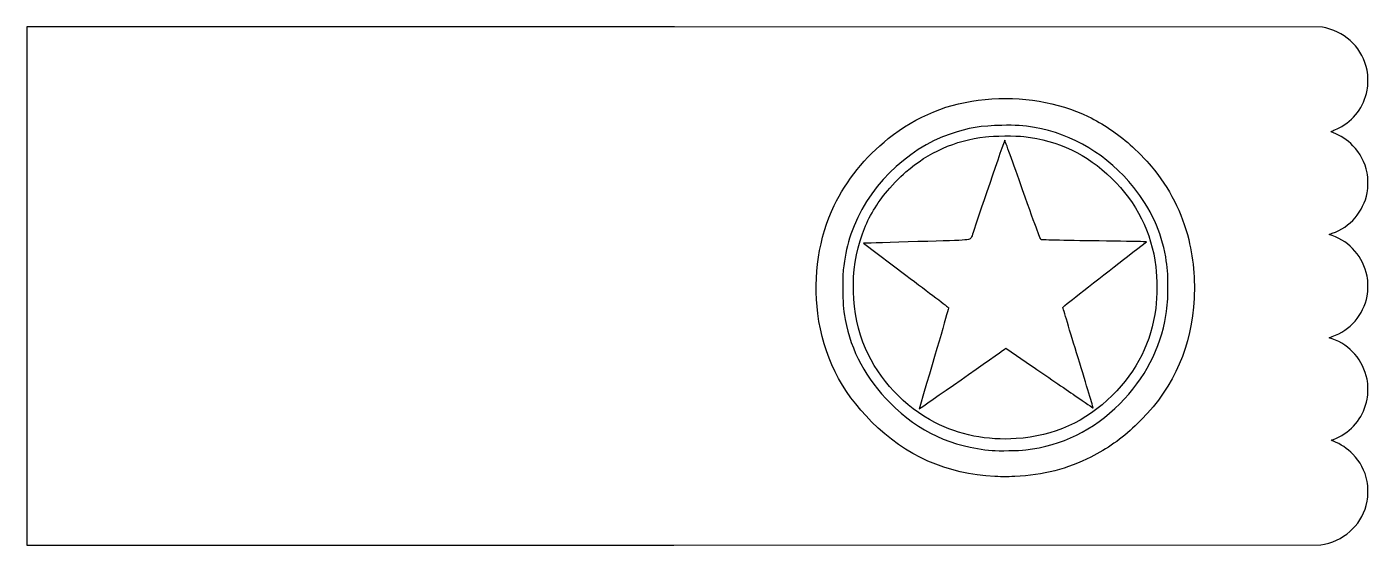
# Model space of a CAD drawing. Header units: centimetres. Extents: x -43.7 to 43.7, y -16.9 to 16.9.
import ezdxf

# ---------------------------------------------------------------- set-up
doc = ezdxf.new("R2010")
doc.units = ezdxf.units.CM
doc.header["$MEASUREMENT"] = 0
doc.layers.add('Layer 1', color=7, linetype='Continuous')

msp = doc.modelspace()

# ---------------------------------------------------------------- linework, layer by layer
at = {"layer": 'Layer 1'}
for points, knots in [([(-43.65625, -0.00008), (-43.65625, -0.00008), (-43.65625, 16.86732), (-43.65625, 16.86732), (-43.65625, 16.86732), (-43.65625, 16.86732), (-1.48828, 16.86015), (-1.48828, 16.86015), (-1.48828, 16.86015), (-1.48828, 16.86015), (40.67969, 16.85299), (40.67969, 16.85299), (40.67969, 16.85299), (40.67969, 16.85299), (40.90458, 16.79616), (40.90458, 16.79616), (40.90458, 16.79616), (42.3189, 16.43882), (43.30027, 15.4318), (43.59432, 14.03615), (43.59432, 14.03615), (43.65869, 13.73059), (43.6591, 13.05649), (43.59509, 12.73487), (43.59509, 12.73487), (43.383, 11.66901), (42.70922, 10.76951), (41.76118, 10.28657), (41.76118, 10.28657), (41.61747, 10.21336), (41.43632, 10.13279), (41.35861, 10.10751), (41.35861, 10.10751), (41.28091, 10.08224), (41.22733, 10.05294), (41.23955, 10.0424), (41.23955, 10.0424), (41.25177, 10.03185), (41.3213, 10.00163), (41.39406, 9.97524), (41.39406, 9.97524), (41.83926, 9.81377), (42.31566, 9.49911), (42.67082, 9.13197), (42.67082, 9.13197), (43.14567, 8.6411), (43.44775, 8.0643), (43.59432, 7.36865), (43.59432, 7.36865), (43.65869, 7.06309), (43.6591, 6.38899), (43.59509, 6.06737), (43.59509, 6.06737), (43.3508, 4.83971), (42.48152, 3.82919), (41.32501, 3.42844), (41.32501, 3.42844), (41.32501, 3.42844), (41.11302, 3.35499), (41.11302, 3.35499), (41.11302, 3.35499), (41.11302, 3.35499), (41.31969, 3.2817), (41.31969, 3.2817), (41.31969, 3.2817), (42.49005, 2.86664), (43.3324, 1.89141), (43.59432, 0.64823), (43.59432, 0.64823), (43.65869, 0.34268), (43.6591, -0.33143), (43.59509, -0.65305), (43.59509, -0.65305), (43.3508, -1.88071), (42.48152, -2.89123), (41.32501, -3.29197), (41.32501, -3.29197), (41.32501, -3.29197), (41.11302, -3.36543), (41.11302, -3.36543), (41.11302, -3.36543), (41.11302, -3.36543), (41.31969, -3.43872), (41.31969, -3.43872), (41.31969, -3.43872), (42.49005, -3.85378), (43.3324, -4.829), (43.59432, -6.07219), (43.59432, -6.07219), (43.65869, -6.37774), (43.6591, -7.05184), (43.59509, -7.37347), (43.59509, -7.37347), (43.383, -8.43931), (42.70937, -9.33862), (41.76118, -9.82181), (41.76118, -9.82181), (41.61747, -9.89505), (41.45227, -9.96992), (41.39406, -9.9882), (41.39406, -9.9882), (41.23058, -10.03953), (41.2307, -10.04474), (41.39696, -10.10728), (41.39696, -10.10728), (41.86383, -10.2829), (42.31301, -10.58002), (42.67082, -10.94991), (42.67082, -10.94991), (43.14567, -11.44078), (43.44775, -12.01757), (43.59432, -12.71323), (43.59432, -12.71323), (43.65869, -13.01878), (43.6591, -13.69289), (43.59509, -14.01451), (43.59509, -14.01451), (43.31369, -15.42863), (42.27489, -16.47187), (40.82521, -16.7962), (40.82521, -16.7962), (40.82521, -16.7962), (40.57385, -16.85243), (40.57385, -16.85243), (40.57385, -16.85243), (40.57385, -16.85243), (-1.5412, -16.85996), (-1.5412, -16.85996), (-1.5412, -16.85996), (-1.5412, -16.85996), (-43.65625, -16.86748), (-43.65625, -16.86748), (-43.65625, -16.86748), (-43.65625, -16.86748), (-43.65625, -0.00008), (-43.65625, -0.00008)], [0, 0, 0, 0, 0.02857143, 0.02857143, 0.02857143, 0.02857143, 0.05714286, 0.05714286, 0.05714286, 0.05714286, 0.08571429, 0.08571429, 0.08571429, 0.08571429, 0.11428571, 0.11428571, 0.11428571, 0.11428571, 0.14285714, 0.14285714, 0.14285714, 0.14285714, 0.17142857, 0.17142857, 0.17142857, 0.17142857, 0.2, 0.2, 0.2, 0.2, 0.22857143, 0.22857143, 0.22857143, 0.22857143, 0.25714286, 0.25714286, 0.25714286, 0.25714286, 0.28571429, 0.28571429, 0.28571429, 0.28571429, 0.31428571, 0.31428571, 0.31428571, 0.31428571, 0.34285714, 0.34285714, 0.34285714, 0.34285714, 0.37142857, 0.37142857, 0.37142857, 0.37142857, 0.4, 0.4, 0.4, 0.4, 0.42857143, 0.42857143, 0.42857143, 0.42857143, 0.45714286, 0.45714286, 0.45714286, 0.45714286, 0.48571429, 0.48571429, 0.48571429, 0.48571429, 0.51428571, 0.51428571, 0.51428571, 0.51428571, 0.54285714, 0.54285714, 0.54285714, 0.54285714, 0.57142857, 0.57142857, 0.57142857, 0.57142857, 0.6, 0.6, 0.6, 0.6, 0.62857143, 0.62857143, 0.62857143, 0.62857143, 0.65714286, 0.65714286, 0.65714286, 0.65714286, 0.68571429, 0.68571429, 0.68571429, 0.68571429, 0.71428571, 0.71428571, 0.71428571, 0.71428571, 0.74285714, 0.74285714, 0.74285714, 0.74285714, 0.77142857, 0.77142857, 0.77142857, 0.77142857, 0.8, 0.8, 0.8, 0.8, 0.82857143, 0.82857143, 0.82857143, 0.82857143, 0.85714286, 0.85714286, 0.85714286, 0.85714286, 0.88571429, 0.88571429, 0.88571429, 0.88571429, 0.91428571, 0.91428571, 0.91428571, 0.91428571, 0.94285714, 0.94285714, 0.94285714, 0.94285714, 1, 1, 1, 1]), ([(20.65073, -12.3948), (22.53799, -12.29973), (24.06307, -11.91256), (25.61167, -11.13536), (25.61167, -11.13536), (26.66656, -10.60594), (27.59725, -9.95021), (28.49659, -9.10275), (28.49659, -9.10275), (30.75552, -6.97417), (32.02044, -4.39798), (32.29054, -1.37583), (32.29054, -1.37583), (32.42597, 0.13936), (32.31972, 1.6188), (31.97512, 3.01625), (31.97512, 3.01625), (31.53765, 4.79033), (30.7397, 6.34908), (29.52358, 7.80521), (29.52358, 7.80521), (29.23563, 8.14998), (28.53345, 8.86724), (28.1649, 9.19307), (28.1649, 9.19307), (27.3239, 9.93657), (26.38344, 10.56819), (25.44112, 11.02241), (25.44112, 11.02241), (23.4541, 11.98018), (21.11069, 12.37143), (18.71927, 12.14468), (18.71927, 12.14468), (16.36887, 11.92181), (14.25207, 11.06623), (12.42219, 9.59945), (12.42219, 9.59945), (10.91896, 8.39452), (9.67819, 6.85791), (8.90103, 5.23875), (8.90103, 5.23875), (7.90003, 3.15323), (7.52469, 0.67671), (7.83438, -1.79917), (7.83438, -1.79917), (8.17312, -4.50729), (9.33317, -6.83897), (11.33609, -8.83746), (11.33609, -8.83746), (13.56496, -11.06141), (16.22013, -12.23982), (19.35041, -12.39432), (19.35041, -12.39432), (19.94853, -12.42384), (20.07334, -12.42388), (20.65073, -12.3948)], [0, 0, 0, 0, 0.06666667, 0.06666667, 0.06666667, 0.06666667, 0.13333333, 0.13333333, 0.13333333, 0.13333333, 0.2, 0.2, 0.2, 0.2, 0.26666667, 0.26666667, 0.26666667, 0.26666667, 0.33333333, 0.33333333, 0.33333333, 0.33333333, 0.4, 0.4, 0.4, 0.4, 0.46666667, 0.46666667, 0.46666667, 0.46666667, 0.53333333, 0.53333333, 0.53333333, 0.53333333, 0.6, 0.6, 0.6, 0.6, 0.66666667, 0.66666667, 0.66666667, 0.66666667, 0.73333333, 0.73333333, 0.73333333, 0.73333333, 0.8, 0.8, 0.8, 0.8, 0.86666667, 0.86666667, 0.86666667, 0.86666667, 1, 1, 1, 1]), ([(19.1828, -10.70181), (16.56746, -10.48549), (14.41399, -9.4829), (12.53914, -7.60872), (12.53914, -7.60872), (10.96826, -6.03841), (9.99448, -4.22834), (9.62011, -2.18281), (9.62011, -2.18281), (9.48195, -1.42794), (9.459, -1.12901), (9.45965, -0.0926), (9.45965, -0.0926), (9.46019, 0.76433), (9.4671, 0.9238), (9.52102, 1.32292), (9.52102, 1.32292), (9.62896, 2.12186), (9.75397, 2.66761), (9.98974, 3.36911), (9.98974, 3.36911), (10.98542, 6.33169), (13.53817, 8.89526), (16.50377, 9.91076), (16.50377, 9.91076), (17.58694, 10.28166), (18.50364, 10.43302), (19.80406, 10.45567), (19.80406, 10.45567), (20.70849, 10.47143), (21.2151, 10.43851), (21.92988, 10.31757), (21.92988, 10.31757), (24.43421, 9.89382), (26.69955, 8.52593), (28.41292, 6.40292), (28.41292, 6.40292), (29.48389, 5.07589), (30.20212, 3.50667), (30.47769, 1.89177), (30.47769, 1.89177), (30.59841, 1.18427), (30.62386, 0.85225), (30.62471, -0.02646), (30.62471, -0.02646), (30.62557, -0.91872), (30.60526, -1.20607), (30.4911, -1.91762), (30.4911, -1.91762), (30.14382, -4.08217), (29.13499, -6.01393), (27.49134, -7.66173), (27.49134, -7.66173), (25.75871, -9.39874), (23.74848, -10.3836), (21.3651, -10.66313), (21.3651, -10.66313), (20.93452, -10.71363), (19.60967, -10.73711), (19.1828, -10.70181)], [0, 0, 0, 0, 0.0625, 0.0625, 0.0625, 0.0625, 0.125, 0.125, 0.125, 0.125, 0.1875, 0.1875, 0.1875, 0.1875, 0.25, 0.25, 0.25, 0.25, 0.3125, 0.3125, 0.3125, 0.3125, 0.375, 0.375, 0.375, 0.375, 0.4375, 0.4375, 0.4375, 0.4375, 0.5, 0.5, 0.5, 0.5, 0.5625, 0.5625, 0.5625, 0.5625, 0.625, 0.625, 0.625, 0.625, 0.6875, 0.6875, 0.6875, 0.6875, 0.75, 0.75, 0.75, 0.75, 0.8125, 0.8125, 0.8125, 0.8125, 0.875, 0.875, 0.875, 0.875, 1, 1, 1, 1]), ([(20.74333, -9.93419), (23.22817, -9.7603), (25.25888, -8.84636), (27.00228, -7.11729), (27.00228, -7.11729), (28.62024, -5.51262), (29.54274, -3.66049), (29.83033, -1.43932), (29.83033, -1.43932), (29.93285, -0.64744), (29.93439, 0.4533), (29.83409, 1.25677), (29.83409, 1.25677), (29.55178, 3.51837), (28.60669, 5.40515), (26.94457, 7.02544), (26.94457, 7.02544), (25.33803, 8.59155), (23.53521, 9.44683), (21.24604, 9.72889), (21.24604, 9.72889), (20.8005, 9.78379), (19.2097, 9.77519), (18.74573, 9.71537), (18.74573, 9.71537), (16.73471, 9.45609), (15.05799, 8.7137), (13.56091, 7.41971), (13.56091, 7.41971), (13.18391, 7.09384), (12.54749, 6.43373), (12.23545, 6.0449), (12.23545, 6.0449), (11.57996, 5.22811), (11.07263, 4.33362), (10.73225, 3.3946), (10.73225, 3.3946), (9.8796, 1.04238), (9.95909, -1.82072), (10.93962, -4.07458), (10.93962, -4.07458), (11.80962, -6.07439), (13.49492, -7.86987), (15.45904, -8.88948), (15.45904, -8.88948), (17.01344, -9.69641), (18.87687, -10.06481), (20.74333, -9.93419)], [0, 0, 0, 0, 0.07692308, 0.07692308, 0.07692308, 0.07692308, 0.15384615, 0.15384615, 0.15384615, 0.15384615, 0.23076923, 0.23076923, 0.23076923, 0.23076923, 0.30769231, 0.30769231, 0.30769231, 0.30769231, 0.38461538, 0.38461538, 0.38461538, 0.38461538, 0.46153846, 0.46153846, 0.46153846, 0.46153846, 0.53846154, 0.53846154, 0.53846154, 0.53846154, 0.61538462, 0.61538462, 0.61538462, 0.61538462, 0.69230769, 0.69230769, 0.69230769, 0.69230769, 0.76923077, 0.76923077, 0.76923077, 0.76923077, 0.84615385, 0.84615385, 0.84615385, 0.84615385, 1, 1, 1, 1]), ([(14.51266, -7.70773), (15.63277, -3.93512), (16.35699, -1.4422), (16.34327, -1.40644), (16.34327, -1.40644), (16.33679, -1.38956), (15.08876, -0.44112), (13.56986, 0.70119), (13.56986, 0.70119), (13.56986, 0.70119), (10.80823, 2.77813), (10.80823, 2.77813), (10.80823, 2.77813), (10.80823, 2.77813), (10.98021, 2.78479), (10.98021, 2.78479), (10.98021, 2.78479), (11.0748, 2.78846), (12.59264, 2.83378), (14.3532, 2.8855), (14.3532, 2.8855), (17.96113, 2.9915), (17.71257, 2.96965), (17.84116, 3.19217), (17.84116, 3.19217), (17.87775, 3.25549), (17.94518, 3.44421), (17.99101, 3.61156), (17.99101, 3.61156), (18.08148, 3.9419), (19.98034, 9.48443), (20.00323, 9.48498), (20.00323, 9.48498), (20.01091, 9.48516), (20.53397, 8.03357), (21.16558, 6.25923), (21.16558, 6.25923), (22.12508, 3.56379), (22.32297, 3.03041), (22.3687, 3.01655), (22.3687, 3.01655), (22.45256, 2.99114), (24.06055, 2.95641), (26.61708, 2.92481), (26.61708, 2.92481), (27.89039, 2.90907), (29.0006, 2.8893), (29.08421, 2.88088), (29.08421, 2.88088), (29.08421, 2.88088), (29.23624, 2.86556), (29.23624, 2.86556), (29.23624, 2.86556), (29.23624, 2.86556), (28.58151, 2.37108), (28.58151, 2.37108), (28.58151, 2.37108), (27.91331, 1.86643), (25.03028, -0.37335), (24.22922, -1.01015), (24.22922, -1.01015), (23.98547, -1.20391), (23.78604, -1.3791), (23.78604, -1.39944), (23.78604, -1.39944), (23.78604, -1.41979), (24.2332, -2.89751), (24.77973, -4.68327), (24.77973, -4.68327), (25.32625, -6.46902), (25.76954, -7.93396), (25.76482, -7.93869), (25.76482, -7.93869), (25.76009, -7.94342), (25.22661, -7.58329), (24.57931, -7.1384), (24.57931, -7.1384), (23.93201, -6.69351), (22.65452, -5.81771), (21.74044, -5.19217), (21.74044, -5.19217), (21.74044, -5.19217), (20.07848, -4.05482), (20.07848, -4.05482), (20.07848, -4.05482), (20.07848, -4.05482), (19.96773, -4.13352), (19.96773, -4.13352), (19.96773, -4.13352), (19.70206, -4.32232), (14.55831, -7.91938), (14.49454, -7.96097), (14.49454, -7.96097), (14.49454, -7.96097), (14.42377, -8.00713), (14.42377, -8.00713), (14.42377, -8.00713), (14.42377, -8.00713), (14.51266, -7.70773), (14.51266, -7.70773)], [0, 0, 0, 0, 0.03846154, 0.03846154, 0.03846154, 0.03846154, 0.07692308, 0.07692308, 0.07692308, 0.07692308, 0.11538462, 0.11538462, 0.11538462, 0.11538462, 0.15384615, 0.15384615, 0.15384615, 0.15384615, 0.19230769, 0.19230769, 0.19230769, 0.19230769, 0.23076923, 0.23076923, 0.23076923, 0.23076923, 0.26923077, 0.26923077, 0.26923077, 0.26923077, 0.30769231, 0.30769231, 0.30769231, 0.30769231, 0.34615385, 0.34615385, 0.34615385, 0.34615385, 0.38461538, 0.38461538, 0.38461538, 0.38461538, 0.42307692, 0.42307692, 0.42307692, 0.42307692, 0.46153846, 0.46153846, 0.46153846, 0.46153846, 0.5, 0.5, 0.5, 0.5, 0.53846154, 0.53846154, 0.53846154, 0.53846154, 0.57692308, 0.57692308, 0.57692308, 0.57692308, 0.61538462, 0.61538462, 0.61538462, 0.61538462, 0.65384615, 0.65384615, 0.65384615, 0.65384615, 0.69230769, 0.69230769, 0.69230769, 0.69230769, 0.73076923, 0.73076923, 0.73076923, 0.73076923, 0.76923077, 0.76923077, 0.76923077, 0.76923077, 0.80769231, 0.80769231, 0.80769231, 0.80769231, 0.84615385, 0.84615385, 0.84615385, 0.84615385, 0.88461538, 0.88461538, 0.88461538, 0.88461538, 0.92307692, 0.92307692, 0.92307692, 0.92307692, 1, 1, 1, 1])]:
    msp.add_open_spline(points, degree=3, knots=knots, dxfattribs=at)

doc.saveas('drawing.dxf')
